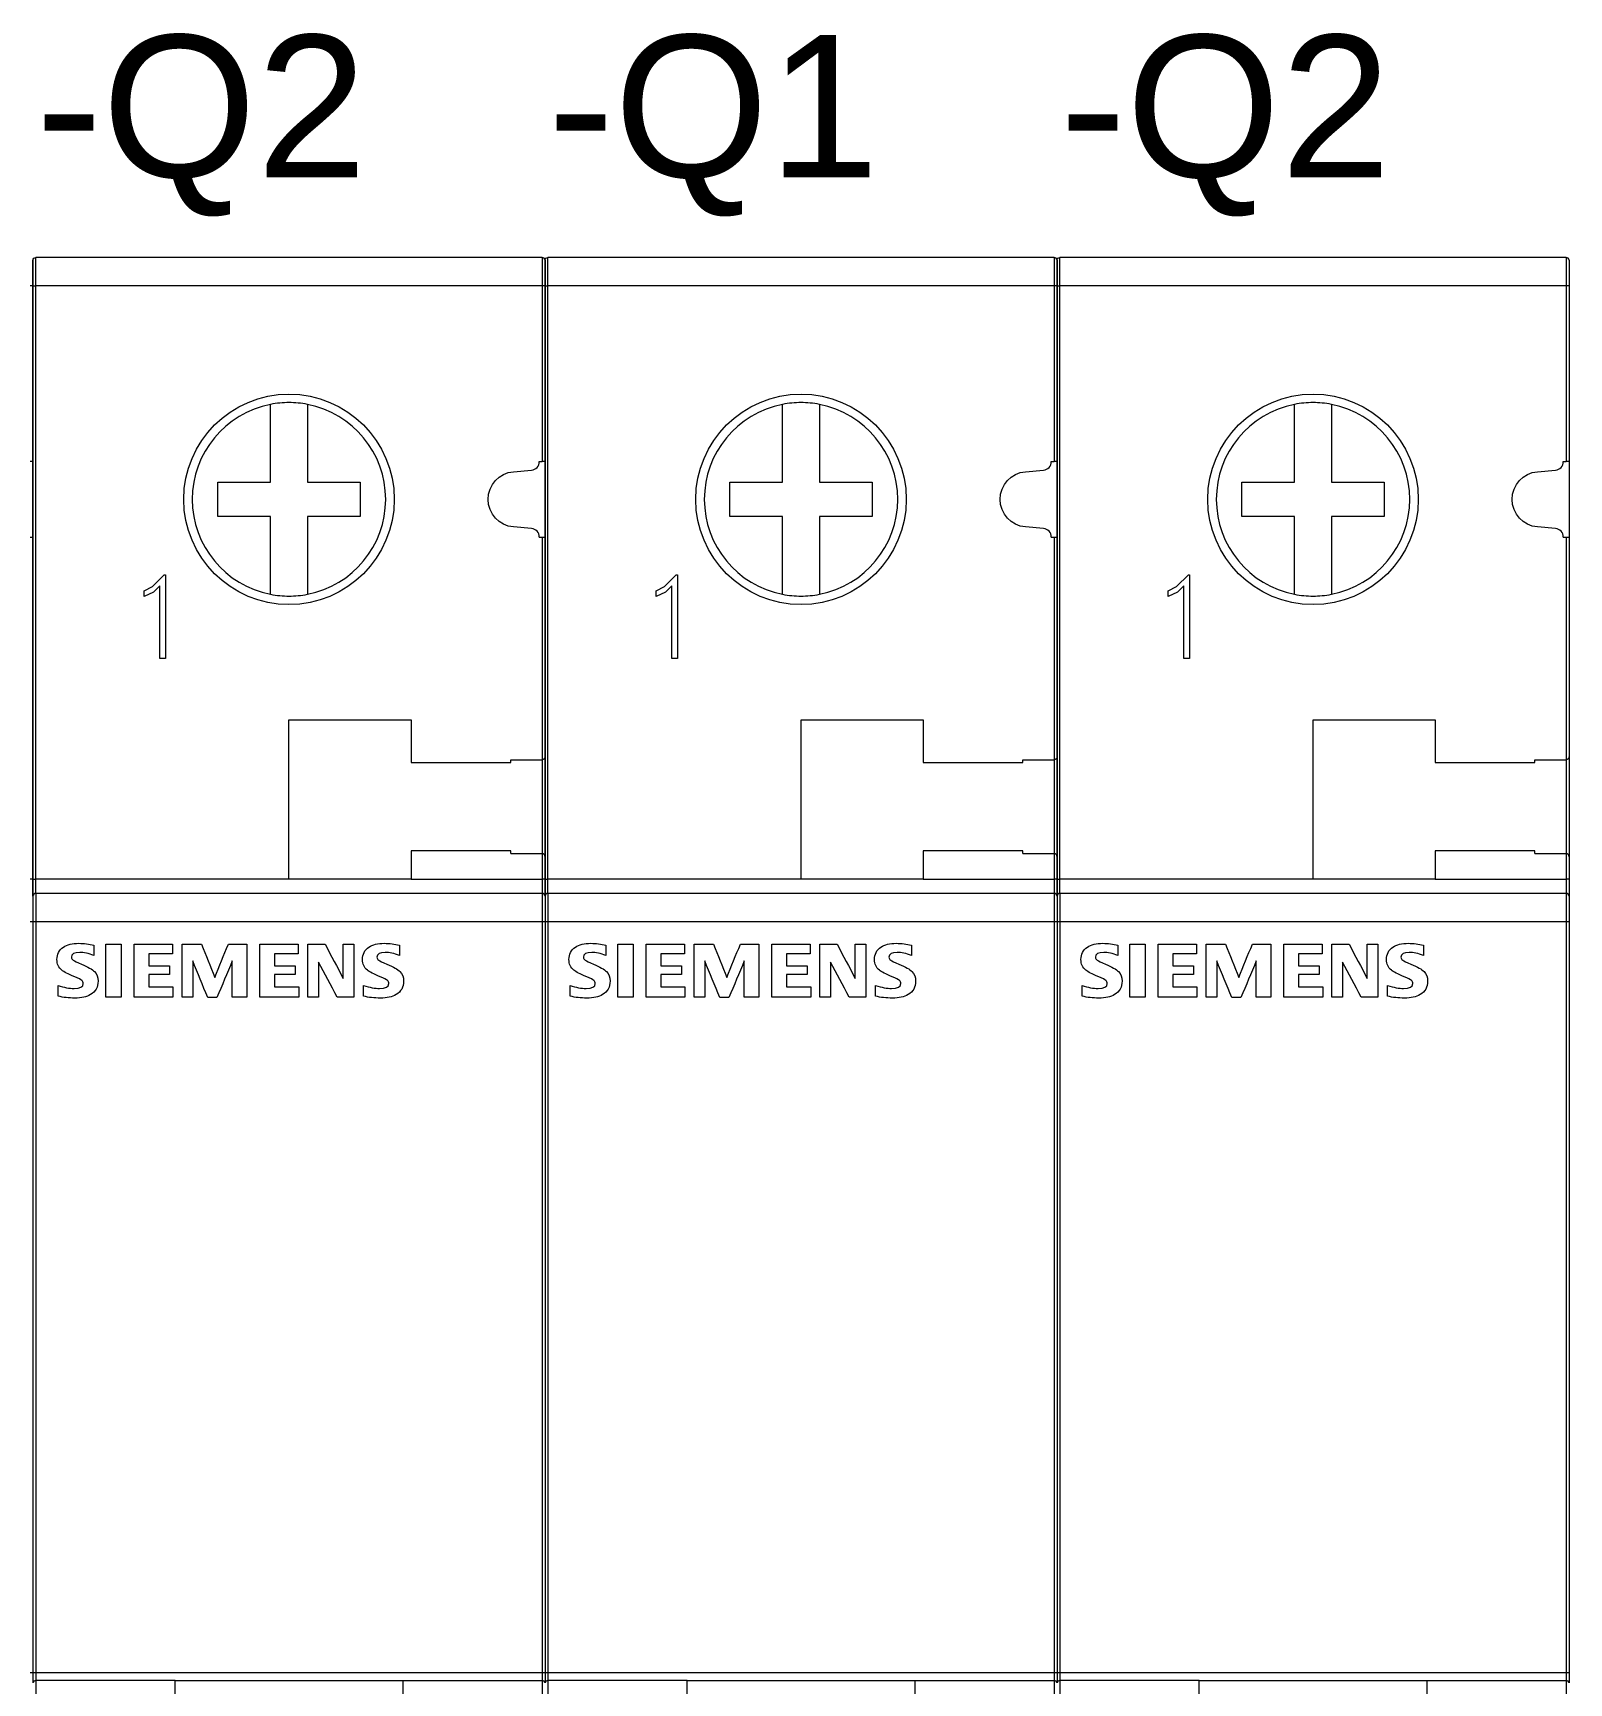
# Model space of a CAD drawing. Header units: millimetres. Extents: x -5035 to 14510, y -7775 to 12.
# Drawn here: x 1280.4 to 1334.4, y -2114.6 to -2056.6 of the extents above; entities that cross this region are included whole.
import ezdxf

# ---------------------------------------------------------------- set-up
doc = ezdxf.new("R2010")
doc.units = ezdxf.units.MM
doc.layers.add('eProC - L2', color=41, linetype='Continuous', lineweight=20)
doc.layers.add('Textos eProC', color=41, linetype='Continuous', lineweight=25)
doc.styles.get("Standard").update_dxf_attribs({"font": 'arial.ttf'})

msp = doc.modelspace()

# ---------------------------------------------------------------- linework, layer by layer
at = {"layer": 'eProC - L2'}
for p, q in [((1280.383, -2064.557), (1280.383, -2065.457)), ((1280.383, -2065.457), (1280.383, -2064.557)), ((1280.483, -2065.457), (1280.483, -2064.457)), ((1298.283, -2064.457), (1280.483, -2064.457)), ((1298.283, -2064.457), (1298.283, -2065.457)), ((1298.383, -2064.557), (1298.383, -2065.457)), ((1298.383, -2065.457), (1298.383, -2064.557)), ((1298.483, -2065.457), (1298.483, -2064.457)), ((1316.283, -2064.457), (1298.483, -2064.457)), ((1316.283, -2064.457), (1316.283, -2065.457)), ((1316.383, -2064.557), (1316.383, -2065.457)), ((1316.383, -2065.457), (1316.383, -2064.557)), ((1316.483, -2065.457), (1316.483, -2064.457)), ((1334.283, -2064.457), (1316.483, -2064.457)), ((1334.283, -2064.457), (1334.283, -2065.457)), ((1334.383, -2064.557), (1334.383, -2065.457)), ((1280.383, -2065.457), (1280.283, -2065.457)), ((1280.383, -2065.457), (1280.383, -2071.631)), ((1280.383, -2065.457), (1280.483, -2065.457)), ((1280.383, -2086.307), (1280.383, -2065.457)), ((1280.483, -2086.307), (1280.483, -2065.457)), ((1298.283, -2065.457), (1280.483, -2065.457)), ((1298.283, -2065.457), (1298.283, -2071.631)), ((1298.383, -2065.457), (1298.283, -2065.457)), ((1298.383, -2065.457), (1298.383, -2071.631)), ((1298.383, -2065.457), (1298.483, -2065.457)), ((1298.383, -2086.307), (1298.383, -2065.457)), ((1298.483, -2086.307), (1298.483, -2065.457)), ((1316.283, -2065.457), (1298.483, -2065.457)), ((1316.283, -2065.457), (1316.283, -2071.631)), ((1316.383, -2065.457), (1316.283, -2065.457)), ((1316.383, -2065.457), (1316.383, -2071.631)), ((1316.383, -2065.457), (1316.483, -2065.457)), ((1316.383, -2086.307), (1316.383, -2065.457)), ((1316.483, -2086.307), (1316.483, -2065.457)), ((1334.283, -2065.457), (1316.483, -2065.457)), ((1334.283, -2065.457), (1334.283, -2071.631)), ((1334.383, -2065.457), (1334.283, -2065.457)), ((1334.383, -2065.457), (1334.383, -2071.631)), ((1288.733, -2072.357), (1288.733, -2069.619)), ((1290.033, -2069.619), (1290.033, -2072.357)), ((1306.733, -2072.357), (1306.733, -2069.619)), ((1308.033, -2069.619), (1308.033, -2072.357)), ((1324.733, -2072.357), (1324.733, -2069.619)), ((1326.033, -2069.619), (1326.033, -2072.357)), ((1280.383, -2071.631), (1280.283, -2071.631)), ((1280.383, -2071.631), (1280.383, -2074.282)), ((1297.273, -2071.985), (1297.909, -2071.93)), ((1298.183, -2071.631), (1298.283, -2071.631)), ((1298.383, -2071.631), (1298.283, -2071.631)), ((1298.383, -2071.631), (1298.383, -2074.282)), ((1315.273, -2071.985), (1315.909, -2071.93)), ((1316.183, -2071.631), (1316.283, -2071.631)), ((1316.383, -2071.631), (1316.283, -2071.631)), ((1316.383, -2071.631), (1316.383, -2074.282)), ((1333.273, -2071.985), (1333.909, -2071.93)), ((1334.183, -2071.631), (1334.283, -2071.631)), ((1334.383, -2071.631), (1334.283, -2071.631)), ((1334.383, -2071.631), (1334.383, -2074.282)), ((1286.883, -2072.357), (1288.733, -2072.357)), ((1286.883, -2073.557), (1286.883, -2072.357)), ((1290.033, -2072.357), (1291.883, -2072.357)), ((1291.883, -2072.357), (1291.883, -2073.557)), ((1304.883, -2072.357), (1306.733, -2072.357)), ((1304.883, -2073.557), (1304.883, -2072.357)), ((1308.033, -2072.357), (1309.883, -2072.357)), ((1309.883, -2072.357), (1309.883, -2073.557)), ((1322.883, -2072.357), (1324.733, -2072.357)), ((1322.883, -2073.557), (1322.883, -2072.357)), ((1326.033, -2072.357), (1327.883, -2072.357)), ((1327.883, -2072.357), (1327.883, -2073.557)), ((1288.733, -2073.557), (1286.883, -2073.557)), ((1288.733, -2076.294), (1288.733, -2073.557)), ((1290.033, -2073.557), (1290.033, -2076.294)), ((1291.883, -2073.557), (1290.033, -2073.557)), ((1306.733, -2073.557), (1304.883, -2073.557)), ((1306.733, -2076.294), (1306.733, -2073.557)), ((1308.033, -2073.557), (1308.033, -2076.294)), ((1309.883, -2073.557), (1308.033, -2073.557)), ((1324.733, -2073.557), (1322.883, -2073.557)), ((1324.733, -2076.294), (1324.733, -2073.557)), ((1326.033, -2073.557), (1326.033, -2076.294)), ((1327.883, -2073.557), (1326.033, -2073.557)), ((1297.909, -2073.983), (1297.273, -2073.928)), ((1315.909, -2073.983), (1315.273, -2073.928)), ((1333.909, -2073.983), (1333.273, -2073.928)), ((1280.283, -2074.282), (1280.383, -2074.282)), ((1280.383, -2074.282), (1280.383, -2082.007)), ((1298.183, -2074.282), (1298.283, -2074.282)), ((1298.283, -2074.282), (1298.283, -2082.107)), ((1298.283, -2074.282), (1298.383, -2074.282)), ((1298.383, -2074.282), (1298.383, -2082.007)), ((1316.183, -2074.282), (1316.283, -2074.282)), ((1316.283, -2074.282), (1316.283, -2082.107)), ((1316.283, -2074.282), (1316.383, -2074.282)), ((1316.383, -2074.282), (1316.383, -2082.007)), ((1334.183, -2074.282), (1334.283, -2074.282)), ((1334.283, -2074.282), (1334.283, -2082.107)), ((1334.283, -2074.282), (1334.383, -2074.282)), ((1334.383, -2074.282), (1334.383, -2082.007)), ((1284.583, -2076.025), (1285, -2075.611)), ((1284.845, -2075.991), (1284.621, -2076.216)), ((1284.845, -2078.551), (1284.845, -2075.991)), ((1285, -2075.611), (1285.041, -2075.611)), ((1285.041, -2075.611), (1285.041, -2078.551)), ((1302.583, -2076.025), (1303, -2075.611)), ((1302.845, -2075.991), (1302.621, -2076.216)), ((1302.845, -2078.551), (1302.845, -2075.991)), ((1303, -2075.611), (1303.041, -2075.611)), ((1303.041, -2075.611), (1303.041, -2078.551)), ((1320.583, -2076.025), (1321, -2075.611)), ((1320.845, -2075.991), (1320.621, -2076.216)), ((1320.845, -2078.551), (1320.845, -2075.991)), ((1321, -2075.611), (1321.041, -2075.611)), ((1321.041, -2075.611), (1321.041, -2078.551)), ((1284.296, -2076.171), (1284.583, -2076.025)), ((1284.296, -2076.377), (1284.296, -2076.171)), ((1284.621, -2076.216), (1284.296, -2076.377)), ((1302.296, -2076.171), (1302.583, -2076.025)), ((1302.296, -2076.377), (1302.296, -2076.171)), ((1302.621, -2076.216), (1302.296, -2076.377)), ((1320.296, -2076.171), (1320.583, -2076.025)), ((1320.296, -2076.377), (1320.296, -2076.171)), ((1320.621, -2076.216), (1320.296, -2076.377)), ((1285.041, -2078.551), (1284.845, -2078.551)), ((1303.041, -2078.551), (1302.845, -2078.551)), ((1321.041, -2078.551), (1320.845, -2078.551)), ((1289.383, -2080.707), (1293.683, -2080.707)), ((1289.383, -2086.307), (1289.383, -2080.707)), ((1293.683, -2080.707), (1293.683, -2082.207)), ((1307.383, -2080.707), (1311.683, -2080.707)), ((1307.383, -2086.307), (1307.383, -2080.707)), ((1311.683, -2080.707), (1311.683, -2082.207)), ((1325.383, -2080.707), (1329.683, -2080.707)), ((1325.383, -2086.307), (1325.383, -2080.707)), ((1329.683, -2080.707), (1329.683, -2082.207)), ((1280.383, -2082.007), (1280.383, -2085.507)), ((1293.683, -2082.207), (1297.183, -2082.207)), ((1297.183, -2082.107), (1298.283, -2082.107)), ((1297.183, -2082.207), (1297.183, -2082.107)), ((1298.283, -2082.107), (1298.283, -2085.407)), ((1298.383, -2082.007), (1298.383, -2085.507)), ((1311.683, -2082.207), (1315.183, -2082.207)), ((1315.183, -2082.107), (1316.283, -2082.107)), ((1315.183, -2082.207), (1315.183, -2082.107)), ((1316.283, -2082.107), (1316.283, -2085.407)), ((1316.383, -2082.007), (1316.383, -2085.507)), ((1329.683, -2082.207), (1333.183, -2082.207)), ((1333.183, -2082.107), (1334.283, -2082.107)), ((1333.183, -2082.207), (1333.183, -2082.107)), ((1334.283, -2082.107), (1334.283, -2085.407)), ((1334.383, -2082.007), (1334.383, -2085.507)), ((1280.383, -2085.507), (1280.383, -2086.307)), ((1297.183, -2085.307), (1293.683, -2085.307)), ((1293.683, -2085.307), (1293.683, -2086.307)), ((1297.183, -2085.407), (1297.183, -2085.307)), ((1297.183, -2085.407), (1298.283, -2085.407)), ((1298.283, -2085.407), (1298.283, -2086.307)), ((1298.383, -2085.507), (1298.383, -2086.307)), ((1315.183, -2085.307), (1311.683, -2085.307)), ((1311.683, -2085.307), (1311.683, -2086.307)), ((1315.183, -2085.407), (1315.183, -2085.307)), ((1315.183, -2085.407), (1316.283, -2085.407)), ((1316.283, -2085.407), (1316.283, -2086.307)), ((1316.383, -2085.507), (1316.383, -2086.307)), ((1333.183, -2085.307), (1329.683, -2085.307)), ((1329.683, -2085.307), (1329.683, -2086.307)), ((1333.183, -2085.407), (1333.183, -2085.307)), ((1333.183, -2085.407), (1334.283, -2085.407)), ((1334.283, -2085.407), (1334.283, -2086.307)), ((1334.383, -2085.507), (1334.383, -2086.307)), ((1280.383, -2086.307), (1280.283, -2086.307)), ((1280.383, -2086.307), (1280.383, -2086.907)), ((1280.383, -2086.307), (1280.483, -2086.307)), ((1280.383, -2086.907), (1280.383, -2086.307)), ((1280.483, -2086.807), (1280.483, -2086.307)), ((1289.383, -2086.307), (1280.483, -2086.307)), ((1293.683, -2086.307), (1289.383, -2086.307)), ((1293.683, -2086.307), (1298.283, -2086.307)), ((1298.283, -2086.307), (1298.283, -2086.807)), ((1298.383, -2086.307), (1298.283, -2086.307)), ((1298.383, -2086.307), (1298.383, -2086.907)), ((1298.383, -2086.307), (1298.483, -2086.307)), ((1298.383, -2086.907), (1298.383, -2086.307)), ((1298.483, -2086.807), (1298.483, -2086.307)), ((1307.383, -2086.307), (1298.483, -2086.307)), ((1311.683, -2086.307), (1307.383, -2086.307)), ((1311.683, -2086.307), (1316.283, -2086.307)), ((1316.283, -2086.307), (1316.283, -2086.807)), ((1316.383, -2086.307), (1316.283, -2086.307)), ((1316.383, -2086.307), (1316.383, -2086.907)), ((1316.383, -2086.307), (1316.483, -2086.307)), ((1316.383, -2086.907), (1316.383, -2086.307)), ((1316.483, -2086.807), (1316.483, -2086.307)), ((1325.383, -2086.307), (1316.483, -2086.307)), ((1329.683, -2086.307), (1325.383, -2086.307)), ((1329.683, -2086.307), (1334.283, -2086.307)), ((1334.283, -2086.307), (1334.283, -2086.807)), ((1334.383, -2086.307), (1334.283, -2086.307)), ((1334.383, -2086.307), (1334.383, -2086.907)), ((1280.383, -2086.907), (1280.383, -2087.807)), ((1280.383, -2086.907), (1280.383, -2087.807)), ((1280.483, -2086.807), (1280.483, -2087.807)), ((1298.283, -2086.807), (1280.483, -2086.807)), ((1298.283, -2086.807), (1298.283, -2087.807)), ((1298.383, -2086.907), (1298.383, -2087.807)), ((1298.383, -2086.907), (1298.383, -2087.807)), ((1298.483, -2086.807), (1298.483, -2087.807)), ((1316.283, -2086.807), (1298.483, -2086.807)), ((1316.283, -2086.807), (1316.283, -2087.807)), ((1316.383, -2086.907), (1316.383, -2087.807)), ((1316.383, -2086.907), (1316.383, -2087.807)), ((1316.483, -2086.807), (1316.483, -2087.807)), ((1334.283, -2086.807), (1316.483, -2086.807)), ((1334.283, -2086.807), (1334.283, -2087.807)), ((1334.383, -2086.907), (1334.383, -2087.807)), ((1280.383, -2087.807), (1280.283, -2087.807)), ((1280.383, -2087.807), (1280.383, -2114.203)), ((1280.483, -2087.807), (1280.383, -2087.807)), ((1280.383, -2087.807), (1280.383, -2114.203)), ((1280.483, -2087.807), (1280.483, -2114.203)), ((1298.283, -2087.807), (1280.483, -2087.807)), ((1298.283, -2087.807), (1298.283, -2114.203)), ((1298.383, -2087.807), (1298.283, -2087.807)), ((1298.383, -2087.807), (1298.383, -2114.203)), ((1298.483, -2087.807), (1298.383, -2087.807)), ((1298.383, -2087.807), (1298.383, -2114.203)), ((1298.483, -2087.807), (1298.483, -2114.203)), ((1316.283, -2087.807), (1298.483, -2087.807)), ((1316.283, -2087.807), (1316.283, -2114.203)), ((1316.383, -2087.807), (1316.283, -2087.807)), ((1316.383, -2087.807), (1316.383, -2114.203)), ((1316.483, -2087.807), (1316.383, -2087.807)), ((1316.383, -2087.807), (1316.383, -2114.203)), ((1316.483, -2087.807), (1316.483, -2114.203)), ((1334.283, -2087.807), (1316.483, -2087.807)), ((1334.283, -2087.807), (1334.283, -2114.203)), ((1334.383, -2087.807), (1334.283, -2087.807)), ((1334.383, -2087.807), (1334.383, -2114.203)), ((1280.383, -2114.203), (1280.283, -2114.203)), ((1280.383, -2114.203), (1280.383, -2114.556)), ((1280.483, -2114.203), (1280.383, -2114.203)), ((1280.383, -2114.203), (1280.383, -2114.556)), ((1280.483, -2114.203), (1280.483, -2114.468)), ((1298.283, -2114.203), (1280.483, -2114.203)), ((1298.283, -2114.203), (1298.283, -2114.468)), ((1298.383, -2114.203), (1298.283, -2114.203)), ((1298.383, -2114.203), (1298.383, -2114.556)), ((1298.483, -2114.203), (1298.383, -2114.203)), ((1298.383, -2114.203), (1298.383, -2114.556)), ((1298.483, -2114.203), (1298.483, -2114.468)), ((1316.283, -2114.203), (1298.483, -2114.203)), ((1316.283, -2114.203), (1316.283, -2114.468)), ((1316.383, -2114.203), (1316.283, -2114.203)), ((1316.383, -2114.203), (1316.383, -2114.556)), ((1316.483, -2114.203), (1316.383, -2114.203)), ((1316.383, -2114.203), (1316.383, -2114.556)), ((1316.483, -2114.203), (1316.483, -2114.468)), ((1334.283, -2114.203), (1316.483, -2114.203)), ((1334.283, -2114.203), (1334.283, -2114.468)), ((1334.383, -2114.203), (1334.283, -2114.203)), ((1334.383, -2114.203), (1334.383, -2114.556)), ((1285.383, -2114.468), (1280.483, -2114.468)), ((1280.483, -2114.468), (1280.483, -2121.357)), ((1285.383, -2121.357), (1285.383, -2114.468)), ((1285.383, -2114.468), (1293.383, -2114.468)), ((1293.383, -2114.468), (1293.383, -2121.357)), ((1293.383, -2114.468), (1298.283, -2114.468)), ((1298.283, -2114.468), (1298.283, -2121.357)), ((1303.383, -2114.468), (1298.483, -2114.468)), ((1298.483, -2114.468), (1298.483, -2121.357)), ((1303.383, -2121.357), (1303.383, -2114.468)), ((1303.383, -2114.468), (1311.383, -2114.468)), ((1311.383, -2114.468), (1311.383, -2121.357)), ((1311.383, -2114.468), (1316.283, -2114.468)), ((1316.283, -2114.468), (1316.283, -2121.357)), ((1321.383, -2114.468), (1316.483, -2114.468)), ((1316.483, -2114.468), (1316.483, -2121.357)), ((1321.383, -2121.357), (1321.383, -2114.468)), ((1321.383, -2114.468), (1329.383, -2114.468)), ((1329.383, -2114.468), (1329.383, -2121.357)), ((1329.383, -2114.468), (1334.283, -2114.468)), ((1334.283, -2114.468), (1334.283, -2121.357))]:
    msp.add_line(p, q, dxfattribs=at)
at = {"layer": 'eProC - L2', "extrusion": (0, 0, -1)}
for centre, radius, start, end in [((-1280.483, -2064.557), 0.1, 359.99999, 90), ((-1298.483, -2064.557), 0.1, 359.99999, 90), ((-1316.483, -2064.557), 0.1, 359.99999, 90), ((-1289.383, -2072.957), 3.7, 270, 90), ((-1289.383, -2072.957), 3.7, 90, 270), ((-1307.383, -2072.957), 3.7, 270, 90), ((-1307.383, -2072.957), 3.7, 90, 270), ((-1325.383, -2072.957), 3.7, 270, 90), ((-1325.383, -2072.957), 3.7, 90, 270), ((-1297.358, -2072.957), 0.975, 275, 85), ((-1315.358, -2072.957), 0.975, 275, 85), ((-1333.358, -2072.957), 0.975, 275, 85)]:
    msp.add_arc(centre, radius, start, end, dxfattribs=at)
at = {"layer": 'eProC - L2'}
for centre, radius, start, end in [((1298.283, -2064.557), 0.1, 359.99999, 90), ((1316.283, -2064.557), 0.1, 359.99999, 90), ((1334.283, -2064.557), 0.1, 359.99999, 90), ((1289.383, -2072.957), 3.4, 101.02145, 258.97855), ((1289.383, -2072.957), 3.4, 90, 101.02145), ((1289.383, -2072.957), 3.4, 78.97855, 90), ((1289.383, -2072.957), 3.4, 281.02145, 78.97855), ((1307.383, -2072.957), 3.4, 101.02145, 258.97855), ((1307.383, -2072.957), 3.4, 90, 101.02145), ((1307.383, -2072.957), 3.4, 78.97855, 90), ((1307.383, -2072.957), 3.4, 281.02145, 78.97855), ((1325.383, -2072.957), 3.4, 101.02145, 258.97855), ((1325.383, -2072.957), 3.4, 90, 101.02145), ((1325.383, -2072.957), 3.4, 78.97855, 90), ((1325.383, -2072.957), 3.4, 281.02145, 78.97855), ((1297.883, -2071.631), 0.3, 275, 0), ((1315.883, -2071.631), 0.3, 275, 0), ((1333.883, -2071.631), 0.3, 275, 0), ((1297.883, -2074.282), 0.3, 0, 85), ((1315.883, -2074.282), 0.3, 0, 85), ((1333.883, -2074.282), 0.3, 0, 85), ((1289.383, -2072.957), 3.4, 258.97855, 270), ((1289.383, -2072.957), 3.4, 270, 281.02145), ((1307.383, -2072.957), 3.4, 258.97855, 270), ((1307.383, -2072.957), 3.4, 270, 281.02145), ((1325.383, -2072.957), 3.4, 258.97855, 270), ((1325.383, -2072.957), 3.4, 270, 281.02145), ((1280.483, -2086.907), 0.1, 90, 180), ((1298.283, -2086.907), 0.1, 0, 90), ((1298.483, -2086.907), 0.1, 90, 180), ((1316.283, -2086.907), 0.1, 0, 90), ((1316.483, -2086.907), 0.1, 90, 180), ((1334.283, -2086.907), 0.1, 0, 90)]:
    msp.add_arc(centre, radius, start, end, dxfattribs=at)
for centre, start_param, end_param in [((1280.483, -2114.556), 1.570796, 3.14159), ((1298.283, -2114.556), 0.000004, 1.570442), ((1298.483, -2114.556), 1.570796, 3.14159), ((1316.283, -2114.556), 0.000004, 1.570442), ((1316.483, -2114.556), 1.570796, 3.14159), ((1334.283, -2114.556), 0.000004, 1.570442)]:
    msp.add_ellipse(centre, major_axis=(0.1, 0), ratio=0.883126, start_param=start_param, end_param=end_param, dxfattribs=at)
for points in [[(1298.383, -2082.007), (1298.383, -2082.01), (1298.382, -2082.016), (1298.381, -2082.027), (1298.378, -2082.037), (1298.375, -2082.047), (1298.37, -2082.057), (1298.363, -2082.066), (1298.356, -2082.075), (1298.347, -2082.083), (1298.337, -2082.091), (1298.326, -2082.097), (1298.313, -2082.102), (1298.299, -2082.106), (1298.288, -2082.107), (1298.283, -2082.107)], [(1316.383, -2082.007), (1316.383, -2082.01), (1316.382, -2082.016), (1316.381, -2082.027), (1316.378, -2082.037), (1316.375, -2082.047), (1316.37, -2082.057), (1316.363, -2082.066), (1316.356, -2082.075), (1316.347, -2082.083), (1316.337, -2082.091), (1316.326, -2082.097), (1316.313, -2082.102), (1316.299, -2082.106), (1316.288, -2082.107), (1316.283, -2082.107)], [(1334.383, -2082.007), (1334.383, -2082.01), (1334.382, -2082.016), (1334.381, -2082.027), (1334.378, -2082.037), (1334.375, -2082.047), (1334.37, -2082.057), (1334.363, -2082.066), (1334.356, -2082.075), (1334.347, -2082.083), (1334.337, -2082.091), (1334.326, -2082.097), (1334.313, -2082.102), (1334.299, -2082.106), (1334.288, -2082.107), (1334.283, -2082.107)], [(1298.383, -2085.507), (1298.383, -2085.503), (1298.382, -2085.497), (1298.381, -2085.486), (1298.378, -2085.476), (1298.375, -2085.466), (1298.37, -2085.456), (1298.363, -2085.447), (1298.356, -2085.438), (1298.347, -2085.43), (1298.337, -2085.422), (1298.326, -2085.416), (1298.313, -2085.411), (1298.299, -2085.407), (1298.288, -2085.407), (1298.283, -2085.407)], [(1316.383, -2085.507), (1316.383, -2085.503), (1316.382, -2085.497), (1316.381, -2085.486), (1316.378, -2085.476), (1316.375, -2085.466), (1316.37, -2085.456), (1316.363, -2085.447), (1316.356, -2085.438), (1316.347, -2085.43), (1316.337, -2085.422), (1316.326, -2085.416), (1316.313, -2085.411), (1316.299, -2085.407), (1316.288, -2085.407), (1316.283, -2085.407)], [(1334.383, -2085.507), (1334.383, -2085.503), (1334.382, -2085.497), (1334.381, -2085.486), (1334.378, -2085.476), (1334.375, -2085.466), (1334.37, -2085.456), (1334.363, -2085.447), (1334.356, -2085.438), (1334.347, -2085.43), (1334.337, -2085.422), (1334.326, -2085.416), (1334.313, -2085.411), (1334.299, -2085.407), (1334.288, -2085.407), (1334.283, -2085.407)], [(1282.526, -2088.629), (1282.526, -2088.749), (1282.526, -2088.869), (1282.526, -2088.989)], [(1282.943, -2090.448), (1282.943, -2089.829), (1282.943, -2089.211), (1282.943, -2088.592)], [(1282.943, -2088.592), (1283.122, -2088.592), (1283.302, -2088.592), (1283.481, -2088.592)], [(1283.481, -2088.592), (1283.481, -2089.211), (1283.481, -2089.829), (1283.481, -2090.448)], [(1283.934, -2088.592), (1284.384, -2088.592), (1284.834, -2088.592), (1285.285, -2088.592)], [(1283.934, -2090.448), (1283.934, -2089.829), (1283.934, -2089.211), (1283.934, -2088.592)], [(1285.285, -2088.592), (1285.285, -2088.705), (1285.285, -2088.818), (1285.285, -2088.931)], [(1285.627, -2088.592), (1285.853, -2088.592), (1286.079, -2088.592), (1286.305, -2088.592)], [(1285.627, -2090.448), (1285.627, -2089.829), (1285.627, -2089.211), (1285.627, -2088.592)], [(1286.305, -2088.592), (1286.46, -2088.98), (1286.615, -2089.368), (1286.77, -2089.756)], [(1286.77, -2089.756), (1286.93, -2089.368), (1287.091, -2088.98), (1287.252, -2088.592)], [(1287.252, -2088.592), (1287.467, -2088.592), (1287.683, -2088.592), (1287.898, -2088.592)], [(1287.898, -2088.592), (1287.898, -2089.211), (1287.898, -2089.829), (1287.898, -2090.448)], [(1288.353, -2088.592), (1288.803, -2088.592), (1289.253, -2088.592), (1289.703, -2088.592)], [(1288.353, -2090.448), (1288.353, -2089.829), (1288.353, -2089.211), (1288.353, -2088.592)], [(1289.703, -2088.592), (1289.703, -2088.705), (1289.703, -2088.818), (1289.703, -2088.931)], [(1290.043, -2088.592), (1290.245, -2088.592), (1290.448, -2088.592), (1290.651, -2088.592)], [(1290.043, -2090.448), (1290.043, -2089.829), (1290.043, -2089.211), (1290.043, -2088.592)], [(1290.651, -2088.592), (1290.864, -2088.994), (1291.077, -2089.396), (1291.29, -2089.798)], [(1291.29, -2088.592), (1291.414, -2088.592), (1291.538, -2088.592), (1291.662, -2088.592)], [(1291.29, -2089.798), (1291.29, -2089.396), (1291.29, -2088.994), (1291.29, -2088.592)], [(1291.662, -2088.592), (1291.662, -2089.211), (1291.662, -2089.829), (1291.662, -2090.448)], [(1293.267, -2088.629), (1293.267, -2088.749), (1293.267, -2088.869), (1293.267, -2088.989)], [(1300.526, -2088.629), (1300.526, -2088.749), (1300.526, -2088.869), (1300.526, -2088.989)], [(1300.943, -2090.448), (1300.943, -2089.829), (1300.943, -2089.211), (1300.943, -2088.592)], [(1300.943, -2088.592), (1301.122, -2088.592), (1301.302, -2088.592), (1301.481, -2088.592)], [(1301.481, -2088.592), (1301.481, -2089.211), (1301.481, -2089.829), (1301.481, -2090.448)], [(1301.934, -2088.592), (1302.384, -2088.592), (1302.834, -2088.592), (1303.285, -2088.592)], [(1301.934, -2090.448), (1301.934, -2089.829), (1301.934, -2089.211), (1301.934, -2088.592)], [(1303.285, -2088.592), (1303.285, -2088.705), (1303.285, -2088.818), (1303.285, -2088.931)], [(1303.627, -2088.592), (1303.853, -2088.592), (1304.079, -2088.592), (1304.305, -2088.592)], [(1303.627, -2090.448), (1303.627, -2089.829), (1303.627, -2089.211), (1303.627, -2088.592)], [(1304.305, -2088.592), (1304.46, -2088.98), (1304.615, -2089.368), (1304.77, -2089.756)], [(1304.77, -2089.756), (1304.93, -2089.368), (1305.091, -2088.98), (1305.252, -2088.592)], [(1305.252, -2088.592), (1305.467, -2088.592), (1305.683, -2088.592), (1305.898, -2088.592)], [(1305.898, -2088.592), (1305.898, -2089.211), (1305.898, -2089.829), (1305.898, -2090.448)], [(1306.353, -2088.592), (1306.803, -2088.592), (1307.253, -2088.592), (1307.703, -2088.592)], [(1306.353, -2090.448), (1306.353, -2089.829), (1306.353, -2089.211), (1306.353, -2088.592)], [(1307.703, -2088.592), (1307.703, -2088.705), (1307.703, -2088.818), (1307.703, -2088.931)], [(1308.043, -2088.592), (1308.245, -2088.592), (1308.448, -2088.592), (1308.651, -2088.592)], [(1308.043, -2090.448), (1308.043, -2089.829), (1308.043, -2089.211), (1308.043, -2088.592)], [(1308.651, -2088.592), (1308.864, -2088.994), (1309.077, -2089.396), (1309.29, -2089.798)], [(1309.29, -2088.592), (1309.414, -2088.592), (1309.538, -2088.592), (1309.662, -2088.592)], [(1309.29, -2089.798), (1309.29, -2089.396), (1309.29, -2088.994), (1309.29, -2088.592)], [(1309.662, -2088.592), (1309.662, -2089.211), (1309.662, -2089.829), (1309.662, -2090.448)], [(1311.267, -2088.629), (1311.267, -2088.749), (1311.267, -2088.869), (1311.267, -2088.989)], [(1318.526, -2088.629), (1318.526, -2088.749), (1318.526, -2088.869), (1318.526, -2088.989)], [(1318.943, -2090.448), (1318.943, -2089.829), (1318.943, -2089.211), (1318.943, -2088.592)], [(1318.943, -2088.592), (1319.122, -2088.592), (1319.302, -2088.592), (1319.481, -2088.592)], [(1319.481, -2088.592), (1319.481, -2089.211), (1319.481, -2089.829), (1319.481, -2090.448)], [(1319.934, -2088.592), (1320.384, -2088.592), (1320.834, -2088.592), (1321.285, -2088.592)], [(1319.934, -2090.448), (1319.934, -2089.829), (1319.934, -2089.211), (1319.934, -2088.592)], [(1321.285, -2088.592), (1321.285, -2088.705), (1321.285, -2088.818), (1321.285, -2088.931)], [(1321.627, -2088.592), (1321.853, -2088.592), (1322.079, -2088.592), (1322.305, -2088.592)], [(1321.627, -2090.448), (1321.627, -2089.829), (1321.627, -2089.211), (1321.627, -2088.592)], [(1322.305, -2088.592), (1322.46, -2088.98), (1322.615, -2089.368), (1322.77, -2089.756)], [(1322.77, -2089.756), (1322.93, -2089.368), (1323.091, -2088.98), (1323.252, -2088.592)], [(1323.252, -2088.592), (1323.467, -2088.592), (1323.683, -2088.592), (1323.898, -2088.592)], [(1323.898, -2088.592), (1323.898, -2089.211), (1323.898, -2089.829), (1323.898, -2090.448)], [(1324.353, -2088.592), (1324.803, -2088.592), (1325.253, -2088.592), (1325.703, -2088.592)], [(1324.353, -2090.448), (1324.353, -2089.829), (1324.353, -2089.211), (1324.353, -2088.592)], [(1325.703, -2088.592), (1325.703, -2088.705), (1325.703, -2088.818), (1325.703, -2088.931)], [(1326.043, -2088.592), (1326.245, -2088.592), (1326.448, -2088.592), (1326.651, -2088.592)], [(1326.043, -2090.448), (1326.043, -2089.829), (1326.043, -2089.211), (1326.043, -2088.592)], [(1326.651, -2088.592), (1326.864, -2088.994), (1327.077, -2089.396), (1327.29, -2089.798)], [(1327.29, -2088.592), (1327.414, -2088.592), (1327.538, -2088.592), (1327.662, -2088.592)], [(1327.29, -2089.798), (1327.29, -2089.396), (1327.29, -2088.994), (1327.29, -2088.592)], [(1327.662, -2088.592), (1327.662, -2089.211), (1327.662, -2089.829), (1327.662, -2090.448)], [(1329.267, -2088.629), (1329.267, -2088.749), (1329.267, -2088.869), (1329.267, -2088.989)], [(1284.454, -2088.931), (1284.454, -2089.07), (1284.454, -2089.209), (1284.454, -2089.347)], [(1285.285, -2088.931), (1285.008, -2088.931), (1284.731, -2088.931), (1284.454, -2088.931)], [(1286, -2089.18), (1286, -2089.603), (1286, -2090.026), (1286, -2090.448)], [(1286.526, -2090.467), (1286.351, -2090.038), (1286.176, -2089.609), (1286, -2089.18)], [(1287.389, -2089.18), (1287.21, -2089.609), (1287.03, -2090.038), (1286.85, -2090.467)], [(1287.389, -2090.448), (1287.389, -2090.026), (1287.389, -2089.603), (1287.389, -2089.18)], [(1288.872, -2088.931), (1288.872, -2089.07), (1288.872, -2089.209), (1288.872, -2089.347)], [(1289.703, -2088.931), (1289.426, -2088.931), (1289.149, -2088.931), (1288.872, -2088.931)], [(1290.415, -2089.223), (1290.415, -2089.632), (1290.415, -2090.04), (1290.415, -2090.448)], [(1291.075, -2090.448), (1290.855, -2090.04), (1290.635, -2089.632), (1290.415, -2089.223)], [(1302.454, -2088.931), (1302.454, -2089.07), (1302.454, -2089.209), (1302.454, -2089.347)], [(1303.285, -2088.931), (1303.008, -2088.931), (1302.731, -2088.931), (1302.454, -2088.931)], [(1304, -2089.18), (1304, -2089.603), (1304, -2090.026), (1304, -2090.448)], [(1304.526, -2090.467), (1304.351, -2090.038), (1304.176, -2089.609), (1304, -2089.18)], [(1305.389, -2089.18), (1305.21, -2089.609), (1305.03, -2090.038), (1304.85, -2090.467)], [(1305.389, -2090.448), (1305.389, -2090.026), (1305.389, -2089.603), (1305.389, -2089.18)], [(1306.872, -2088.931), (1306.872, -2089.07), (1306.872, -2089.209), (1306.872, -2089.347)], [(1307.703, -2088.931), (1307.426, -2088.931), (1307.149, -2088.931), (1306.872, -2088.931)], [(1308.415, -2089.223), (1308.415, -2089.632), (1308.415, -2090.04), (1308.415, -2090.448)], [(1309.075, -2090.448), (1308.855, -2090.04), (1308.635, -2089.632), (1308.415, -2089.223)], [(1320.454, -2088.931), (1320.454, -2089.07), (1320.454, -2089.209), (1320.454, -2089.347)], [(1321.285, -2088.931), (1321.008, -2088.931), (1320.731, -2088.931), (1320.454, -2088.931)], [(1322, -2089.18), (1322, -2089.603), (1322, -2090.026), (1322, -2090.448)], [(1322.526, -2090.467), (1322.351, -2090.038), (1322.176, -2089.609), (1322, -2089.18)], [(1323.389, -2089.18), (1323.21, -2089.609), (1323.03, -2090.038), (1322.85, -2090.467)], [(1323.389, -2090.448), (1323.389, -2090.026), (1323.389, -2089.603), (1323.389, -2089.18)], [(1324.872, -2088.931), (1324.872, -2089.07), (1324.872, -2089.209), (1324.872, -2089.347)], [(1325.703, -2088.931), (1325.426, -2088.931), (1325.149, -2088.931), (1324.872, -2088.931)], [(1326.415, -2089.223), (1326.415, -2089.632), (1326.415, -2090.04), (1326.415, -2090.448)], [(1327.075, -2090.448), (1326.855, -2090.04), (1326.635, -2089.632), (1326.415, -2089.223)], [(1284.454, -2089.347), (1284.695, -2089.347), (1284.936, -2089.347), (1285.178, -2089.347)], [(1284.454, -2089.654), (1284.454, -2089.8), (1284.454, -2089.945), (1284.454, -2090.091)], [(1285.178, -2089.654), (1284.936, -2089.654), (1284.695, -2089.654), (1284.454, -2089.654)], [(1285.178, -2089.347), (1285.178, -2089.45), (1285.178, -2089.552), (1285.178, -2089.654)], [(1288.872, -2089.347), (1289.113, -2089.347), (1289.354, -2089.347), (1289.595, -2089.347)], [(1289.595, -2089.654), (1289.354, -2089.654), (1289.113, -2089.654), (1288.872, -2089.654)], [(1288.872, -2089.654), (1288.872, -2089.8), (1288.872, -2089.945), (1288.872, -2090.091)], [(1289.595, -2089.347), (1289.595, -2089.45), (1289.595, -2089.552), (1289.595, -2089.654)], [(1302.454, -2089.347), (1302.695, -2089.347), (1302.936, -2089.347), (1303.178, -2089.347)], [(1302.454, -2089.654), (1302.454, -2089.8), (1302.454, -2089.945), (1302.454, -2090.091)], [(1303.178, -2089.654), (1302.936, -2089.654), (1302.695, -2089.654), (1302.454, -2089.654)], [(1303.178, -2089.347), (1303.178, -2089.45), (1303.178, -2089.552), (1303.178, -2089.654)], [(1306.872, -2089.347), (1307.113, -2089.347), (1307.354, -2089.347), (1307.595, -2089.347)], [(1307.595, -2089.654), (1307.354, -2089.654), (1307.113, -2089.654), (1306.872, -2089.654)], [(1306.872, -2089.654), (1306.872, -2089.8), (1306.872, -2089.945), (1306.872, -2090.091)], [(1307.595, -2089.347), (1307.595, -2089.45), (1307.595, -2089.552), (1307.595, -2089.654)], [(1320.454, -2089.347), (1320.695, -2089.347), (1320.936, -2089.347), (1321.178, -2089.347)], [(1320.454, -2089.654), (1320.454, -2089.8), (1320.454, -2089.945), (1320.454, -2090.091)], [(1321.178, -2089.654), (1320.936, -2089.654), (1320.695, -2089.654), (1320.454, -2089.654)], [(1321.178, -2089.347), (1321.178, -2089.45), (1321.178, -2089.552), (1321.178, -2089.654)], [(1324.872, -2089.347), (1325.113, -2089.347), (1325.354, -2089.347), (1325.595, -2089.347)], [(1325.595, -2089.654), (1325.354, -2089.654), (1325.113, -2089.654), (1324.872, -2089.654)], [(1324.872, -2089.654), (1324.872, -2089.8), (1324.872, -2089.945), (1324.872, -2090.091)], [(1325.595, -2089.347), (1325.595, -2089.45), (1325.595, -2089.552), (1325.595, -2089.654)], [(1281.264, -2090.419), (1281.264, -2090.293), (1281.264, -2090.168), (1281.264, -2090.043)], [(1283.481, -2090.448), (1283.302, -2090.448), (1283.122, -2090.448), (1282.943, -2090.448)], [(1285.303, -2090.448), (1284.847, -2090.448), (1284.39, -2090.448), (1283.934, -2090.448)], [(1284.454, -2090.091), (1284.737, -2090.091), (1285.02, -2090.091), (1285.303, -2090.091)], [(1285.303, -2090.091), (1285.303, -2090.21), (1285.303, -2090.329), (1285.303, -2090.448)], [(1286, -2090.448), (1285.876, -2090.448), (1285.751, -2090.448), (1285.627, -2090.448)], [(1286.85, -2090.467), (1286.742, -2090.467), (1286.634, -2090.467), (1286.526, -2090.467)], [(1287.898, -2090.448), (1287.729, -2090.448), (1287.559, -2090.448), (1287.389, -2090.448)], [(1289.723, -2090.448), (1289.266, -2090.448), (1288.81, -2090.448), (1288.353, -2090.448)], [(1288.872, -2090.091), (1289.156, -2090.091), (1289.439, -2090.091), (1289.723, -2090.091)], [(1289.723, -2090.091), (1289.723, -2090.21), (1289.723, -2090.329), (1289.723, -2090.448)], [(1290.415, -2090.448), (1290.291, -2090.448), (1290.167, -2090.448), (1290.043, -2090.448)], [(1291.662, -2090.448), (1291.467, -2090.448), (1291.271, -2090.448), (1291.075, -2090.448)], [(1292.004, -2090.419), (1292.004, -2090.293), (1292.004, -2090.168), (1292.004, -2090.043)], [(1299.264, -2090.419), (1299.264, -2090.293), (1299.264, -2090.168), (1299.264, -2090.043)], [(1301.481, -2090.448), (1301.302, -2090.448), (1301.122, -2090.448), (1300.943, -2090.448)], [(1303.303, -2090.448), (1302.847, -2090.448), (1302.39, -2090.448), (1301.934, -2090.448)], [(1302.454, -2090.091), (1302.737, -2090.091), (1303.02, -2090.091), (1303.303, -2090.091)], [(1303.303, -2090.091), (1303.303, -2090.21), (1303.303, -2090.329), (1303.303, -2090.448)], [(1304, -2090.448), (1303.876, -2090.448), (1303.751, -2090.448), (1303.627, -2090.448)], [(1304.85, -2090.467), (1304.742, -2090.467), (1304.634, -2090.467), (1304.526, -2090.467)], [(1305.898, -2090.448), (1305.729, -2090.448), (1305.559, -2090.448), (1305.389, -2090.448)], [(1307.723, -2090.448), (1307.266, -2090.448), (1306.81, -2090.448), (1306.353, -2090.448)], [(1306.872, -2090.091), (1307.156, -2090.091), (1307.439, -2090.091), (1307.723, -2090.091)], [(1307.723, -2090.091), (1307.723, -2090.21), (1307.723, -2090.329), (1307.723, -2090.448)], [(1308.415, -2090.448), (1308.291, -2090.448), (1308.167, -2090.448), (1308.043, -2090.448)], [(1309.662, -2090.448), (1309.467, -2090.448), (1309.271, -2090.448), (1309.075, -2090.448)], [(1310.004, -2090.419), (1310.004, -2090.293), (1310.004, -2090.168), (1310.004, -2090.043)], [(1317.264, -2090.419), (1317.264, -2090.293), (1317.264, -2090.168), (1317.264, -2090.043)], [(1319.481, -2090.448), (1319.302, -2090.448), (1319.122, -2090.448), (1318.943, -2090.448)], [(1321.303, -2090.448), (1320.847, -2090.448), (1320.39, -2090.448), (1319.934, -2090.448)], [(1320.454, -2090.091), (1320.737, -2090.091), (1321.02, -2090.091), (1321.303, -2090.091)], [(1321.303, -2090.091), (1321.303, -2090.21), (1321.303, -2090.329), (1321.303, -2090.448)], [(1322, -2090.448), (1321.876, -2090.448), (1321.751, -2090.448), (1321.627, -2090.448)], [(1322.85, -2090.467), (1322.742, -2090.467), (1322.634, -2090.467), (1322.526, -2090.467)], [(1323.898, -2090.448), (1323.729, -2090.448), (1323.559, -2090.448), (1323.389, -2090.448)], [(1325.723, -2090.448), (1325.266, -2090.448), (1324.81, -2090.448), (1324.353, -2090.448)], [(1324.872, -2090.091), (1325.156, -2090.091), (1325.439, -2090.091), (1325.723, -2090.091)], [(1325.723, -2090.091), (1325.723, -2090.21), (1325.723, -2090.329), (1325.723, -2090.448)], [(1326.415, -2090.448), (1326.291, -2090.448), (1326.167, -2090.448), (1326.043, -2090.448)], [(1327.662, -2090.448), (1327.467, -2090.448), (1327.271, -2090.448), (1327.075, -2090.448)], [(1328.004, -2090.419), (1328.004, -2090.293), (1328.004, -2090.168), (1328.004, -2090.043)]]:
    msp.add_open_spline(points, degree=3, dxfattribs=at)
for points, knots in [([(1282.104, -2089.869), (1282.068, -2089.836), (1281.983, -2089.792), (1281.617, -2089.642), (1281.466, -2089.566), (1281.282, -2089.412), (1281.226, -2089.287), (1281.226, -2088.941), (1281.301, -2088.796), (1281.584, -2088.605), (1281.766, -2088.56), (1282.178, -2088.56), (1282.355, -2088.583), (1282.526, -2088.629)], [0, 0, 0, 0, 0.068404, 0.068404, 0.185944, 0.185944, 0.377732, 0.377732, 0.616087, 0.616087, 0.829524, 0.829524, 1, 1, 1, 1]), ([(1292.844, -2089.869), (1292.808, -2089.836), (1292.723, -2089.792), (1292.357, -2089.64), (1292.205, -2089.565), (1292.024, -2089.411), (1291.967, -2089.287), (1291.967, -2088.941), (1292.041, -2088.796), (1292.325, -2088.605), (1292.507, -2088.56), (1292.919, -2088.56), (1293.096, -2088.583), (1293.267, -2088.629)], [0, 0, 0, 0, 0.0657, 0.0657, 0.181232, 0.181232, 0.373583, 0.373583, 0.612639, 0.612639, 0.827788, 0.827788, 1, 1, 1, 1]), ([(1300.104, -2089.869), (1300.068, -2089.836), (1299.983, -2089.792), (1299.617, -2089.642), (1299.466, -2089.566), (1299.282, -2089.412), (1299.226, -2089.287), (1299.226, -2088.941), (1299.301, -2088.796), (1299.584, -2088.605), (1299.766, -2088.56), (1300.178, -2088.56), (1300.355, -2088.583), (1300.526, -2088.629)], [0, 0, 0, 0, 0.068404, 0.068404, 0.185944, 0.185944, 0.377732, 0.377732, 0.616087, 0.616087, 0.829524, 0.829524, 1, 1, 1, 1]), ([(1310.844, -2089.869), (1310.808, -2089.836), (1310.723, -2089.792), (1310.357, -2089.64), (1310.205, -2089.565), (1310.024, -2089.411), (1309.967, -2089.287), (1309.967, -2088.941), (1310.041, -2088.796), (1310.325, -2088.605), (1310.507, -2088.56), (1310.919, -2088.56), (1311.096, -2088.583), (1311.267, -2088.629)], [0, 0, 0, 0, 0.0657, 0.0657, 0.181232, 0.181232, 0.373583, 0.373583, 0.612639, 0.612639, 0.827788, 0.827788, 1, 1, 1, 1]), ([(1318.104, -2089.869), (1318.068, -2089.836), (1317.983, -2089.792), (1317.617, -2089.642), (1317.466, -2089.566), (1317.282, -2089.412), (1317.226, -2089.287), (1317.226, -2088.941), (1317.301, -2088.796), (1317.584, -2088.605), (1317.766, -2088.56), (1318.178, -2088.56), (1318.355, -2088.583), (1318.526, -2088.629)], [0, 0, 0, 0, 0.068404, 0.068404, 0.185944, 0.185944, 0.377732, 0.377732, 0.616087, 0.616087, 0.829524, 0.829524, 1, 1, 1, 1]), ([(1328.844, -2089.869), (1328.808, -2089.836), (1328.723, -2089.792), (1328.357, -2089.64), (1328.205, -2089.565), (1328.024, -2089.411), (1327.967, -2089.287), (1327.967, -2088.941), (1328.041, -2088.796), (1328.325, -2088.605), (1328.507, -2088.56), (1328.919, -2088.56), (1329.096, -2088.583), (1329.267, -2088.629)], [0, 0, 0, 0, 0.0657, 0.0657, 0.181232, 0.181232, 0.373583, 0.373583, 0.612639, 0.612639, 0.827788, 0.827788, 1, 1, 1, 1]), ([(1282.526, -2088.989), (1282.338, -2088.917), (1282.172, -2088.881), (1281.832, -2088.881), (1281.735, -2088.937), (1281.735, -2089.091), (1281.756, -2089.127), (1281.834, -2089.178), (1281.929, -2089.222), (1282.317, -2089.389), (1282.47, -2089.476), (1282.629, -2089.636), (1282.671, -2089.748), (1282.671, -2090.101), (1282.583, -2090.261), (1282.268, -2090.445), (1282.085, -2090.486), (1281.643, -2090.486), (1281.446, -2090.464), (1281.264, -2090.419)], [0, 0, 0, 0, 0.132138, 0.132138, 0.309517, 0.309517, 0.37937, 0.37937, 0.436555, 0.436555, 0.523112, 0.523112, 0.622279, 0.622279, 0.773641, 0.773641, 0.890975, 0.890975, 1, 1, 1, 1]), ([(1293.267, -2088.989), (1293.081, -2088.917), (1292.914, -2088.881), (1292.573, -2088.881), (1292.475, -2088.937), (1292.475, -2089.092), (1292.496, -2089.128), (1292.574, -2089.178), (1292.669, -2089.222), (1293.057, -2089.389), (1293.211, -2089.476), (1293.37, -2089.636), (1293.412, -2089.748), (1293.412, -2090.101), (1293.324, -2090.261), (1293.009, -2090.446), (1292.826, -2090.486), (1292.384, -2090.486), (1292.186, -2090.464), (1292.004, -2090.419)], [0, 0, 0, 0, 0.128574, 0.128574, 0.298859, 0.298859, 0.366671, 0.366671, 0.424825, 0.424825, 0.512848, 0.512848, 0.613697, 0.613697, 0.767623, 0.767623, 0.888076, 0.888076, 1, 1, 1, 1]), ([(1300.526, -2088.989), (1300.338, -2088.917), (1300.172, -2088.881), (1299.832, -2088.881), (1299.735, -2088.937), (1299.735, -2089.091), (1299.756, -2089.127), (1299.834, -2089.178), (1299.929, -2089.222), (1300.317, -2089.389), (1300.47, -2089.476), (1300.629, -2089.636), (1300.671, -2089.748), (1300.671, -2090.101), (1300.583, -2090.261), (1300.268, -2090.445), (1300.085, -2090.486), (1299.643, -2090.486), (1299.446, -2090.464), (1299.264, -2090.419)], [0, 0, 0, 0, 0.132138, 0.132138, 0.309517, 0.309517, 0.37937, 0.37937, 0.436555, 0.436555, 0.523112, 0.523112, 0.622279, 0.622279, 0.773641, 0.773641, 0.890975, 0.890975, 1, 1, 1, 1]), ([(1311.267, -2088.989), (1311.081, -2088.917), (1310.914, -2088.881), (1310.573, -2088.881), (1310.475, -2088.937), (1310.475, -2089.092), (1310.496, -2089.128), (1310.574, -2089.178), (1310.669, -2089.222), (1311.057, -2089.389), (1311.211, -2089.476), (1311.37, -2089.636), (1311.412, -2089.748), (1311.412, -2090.101), (1311.324, -2090.261), (1311.009, -2090.446), (1310.826, -2090.486), (1310.384, -2090.486), (1310.186, -2090.464), (1310.004, -2090.419)], [0, 0, 0, 0, 0.128574, 0.128574, 0.298859, 0.298859, 0.366671, 0.366671, 0.424825, 0.424825, 0.512848, 0.512848, 0.613697, 0.613697, 0.767623, 0.767623, 0.888076, 0.888076, 1, 1, 1, 1]), ([(1318.526, -2088.989), (1318.338, -2088.917), (1318.172, -2088.881), (1317.832, -2088.881), (1317.735, -2088.937), (1317.735, -2089.091), (1317.756, -2089.127), (1317.834, -2089.178), (1317.929, -2089.222), (1318.317, -2089.389), (1318.47, -2089.476), (1318.629, -2089.636), (1318.671, -2089.748), (1318.671, -2090.101), (1318.583, -2090.261), (1318.268, -2090.445), (1318.085, -2090.486), (1317.643, -2090.486), (1317.446, -2090.464), (1317.264, -2090.419)], [0, 0, 0, 0, 0.132138, 0.132138, 0.309517, 0.309517, 0.37937, 0.37937, 0.436555, 0.436555, 0.523112, 0.523112, 0.622279, 0.622279, 0.773641, 0.773641, 0.890975, 0.890975, 1, 1, 1, 1]), ([(1329.267, -2088.989), (1329.081, -2088.917), (1328.914, -2088.881), (1328.573, -2088.881), (1328.475, -2088.937), (1328.475, -2089.092), (1328.496, -2089.128), (1328.574, -2089.178), (1328.669, -2089.222), (1329.057, -2089.389), (1329.211, -2089.476), (1329.37, -2089.636), (1329.412, -2089.748), (1329.412, -2090.101), (1329.324, -2090.261), (1329.009, -2090.446), (1328.826, -2090.486), (1328.384, -2090.486), (1328.186, -2090.464), (1328.004, -2090.419)], [0, 0, 0, 0, 0.128574, 0.128574, 0.298859, 0.298859, 0.366671, 0.366671, 0.424825, 0.424825, 0.512848, 0.512848, 0.613697, 0.613697, 0.767623, 0.767623, 0.888076, 0.888076, 1, 1, 1, 1]), ([(1281.264, -2090.043), (1281.479, -2090.112), (1281.667, -2090.147), (1282.043, -2090.147), (1282.151, -2090.089), (1282.151, -2089.932), (1282.135, -2089.897), (1282.104, -2089.869)], [0, 0, 0, 0, 0.350456, 0.350456, 0.827465, 0.827465, 1, 1, 1, 1]), ([(1292.004, -2090.043), (1292.221, -2090.112), (1292.408, -2090.147), (1292.783, -2090.147), (1292.892, -2090.089), (1292.892, -2089.932), (1292.876, -2089.897), (1292.844, -2089.869)], [0, 0, 0, 0, 0.349047, 0.349047, 0.827091, 0.827091, 1, 1, 1, 1]), ([(1299.264, -2090.043), (1299.479, -2090.112), (1299.667, -2090.147), (1300.043, -2090.147), (1300.151, -2090.089), (1300.151, -2089.932), (1300.135, -2089.897), (1300.104, -2089.869)], [0, 0, 0, 0, 0.350456, 0.350456, 0.827465, 0.827465, 1, 1, 1, 1]), ([(1310.004, -2090.043), (1310.221, -2090.112), (1310.408, -2090.147), (1310.783, -2090.147), (1310.892, -2090.089), (1310.892, -2089.932), (1310.876, -2089.897), (1310.844, -2089.869)], [0, 0, 0, 0, 0.349047, 0.349047, 0.827091, 0.827091, 1, 1, 1, 1]), ([(1317.264, -2090.043), (1317.479, -2090.112), (1317.667, -2090.147), (1318.043, -2090.147), (1318.151, -2090.089), (1318.151, -2089.932), (1318.135, -2089.897), (1318.104, -2089.869)], [0, 0, 0, 0, 0.350456, 0.350456, 0.827465, 0.827465, 1, 1, 1, 1]), ([(1328.004, -2090.043), (1328.221, -2090.112), (1328.408, -2090.147), (1328.783, -2090.147), (1328.892, -2090.089), (1328.892, -2089.932), (1328.876, -2089.897), (1328.844, -2089.869)], [0, 0, 0, 0, 0.349047, 0.349047, 0.827091, 0.827091, 1, 1, 1, 1])]:
    msp.add_open_spline(points, degree=3, knots=knots, dxfattribs=at)

# ---------------------------------------------------------------- texts
at = {"layer": 'Textos eProC', "char_height": 5, "attachment_point": 7}
for s, insert in [('-Q2', (1280.483, -2063.015)), ('-Q1', (1298.483, -2063.015)), ('-Q2', (1316.483, -2063.015))]:
    msp.add_mtext_dynamic_manual_height_columns(s, width=18.31216, gutter_width=12.5, heights=[0], dxfattribs=dict(at, insert=insert))

doc.saveas('drawing.dxf')
